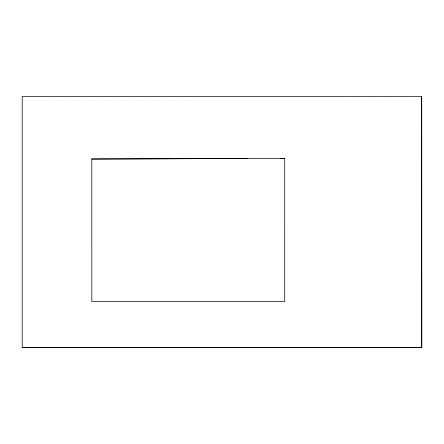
<?xml version="1.0" encoding="UTF-8"?>
<svg xmlns="http://www.w3.org/2000/svg" width="444" height="444" viewBox="0 0 444 444"><rect width="100%" height="100%" fill="white"/><g stroke="black" fill="none" stroke-linecap="round" stroke-linejoin="round"><path stroke-width="0.67" d="M22.217 347.497L22.211 96.503L421.706 96.603L421.8 347.48L22.217 347.497L421.8 347.48M421.7 347.469L421.706 96.603M91.958 159.368L247.913 158.286M284.726 158.613L91.825 158.591L91.836 301.482L284.726 301.482L284.721 158.591L280.58 158.28"/></g></svg>
